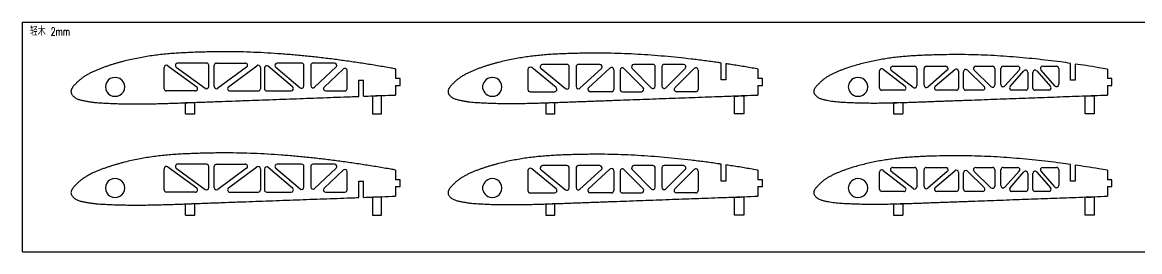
# Model space of a CAD drawing. Header units: millimetres. Extents: x 26 to 1026, y 9 to 109.
# Drawn here: x 26.3 to 512.8, y 8.7 to 108.7 of the extents above; entities that cross this region are included whole.
import ezdxf

# ---------------------------------------------------------------- set-up
doc = ezdxf.new("R2010")
doc.units = ezdxf.units.MM
doc.layers.add('SLD-0', color=7, linetype='Continuous')
doc.styles.add('SLDTEXTSTYLE0', font='TXT', dxfattribs={"width": 0.7, "bigfont": 'bigfont'})

# ---------------------------------------------------------------- blocks, each defined once
blk = doc.blocks.new('main_wing_第一块翼肋')
at = {"color": 7, "linetype": 'Continuous', "lineweight": 25}
for p, q in [((40.59, 11), (40.59, 20.22)), ((42.18, 21.02), (54.73, 11.81)), ((45.87, 20.39), (58.42, 11.17)), ((59.01, 22.19), (46.46, 22.19)), ((60.01, 11.98), (60.01, 21.19)), ((62.4, 11.98), (62.4, 21.19)), ((63.4, 22.19), (75.88, 22.19)), ((76.47, 20.39), (64, 11.18)), ((68.58, 11.8), (80.91, 21)), ((82.51, 20.2), (82.51, 11)), ((84.25, 20.03), (84.25, 11)), ((96.49, 11.76), (85.9, 20.79)), ((89.16, 20.43), (99.75, 11.4)), ((100.4, 22.19), (89.81, 22.19)), ((101.4, 12.17), (101.4, 21.19)), ((104.39, 21.19), (104.39, 12.33)), ((114.73, 22.19), (105.39, 22.19)), ((106.08, 11.6), (115.42, 20.47)), ((118.52, 19.58), (110.24, 11.73)), ((141.33, 19.63), (141.33, 15.42)), ((120.21, 11), (120.21, 18.86)), ((125.33, 14.71), (127.33, 14.71)), ((125.33, 7.64), (125.33, 14.71)), ((127.33, 7.71), (127.33, 14.71)), ((143.33, 15.42), (141.33, 15.42)), ((143.33, 12.42), (143.33, 15.42)), ((54.13, 10), (41.59, 10)), ((69.18, 10), (81.51, 10)), ((85.25, 10), (95.84, 10)), ((110.93, 10), (119.21, 10)), ((141.33, 12.42), (143.33, 12.42)), ((141.33, 12.42), (141.33, 8.23)), ((50.1, 4.87), (50.1, 4.77)), ((50.3, 4.78), (50.3, 4.88)), ((51.29, 4.82), (51.29, 4.92)), ((51.49, 4.82), (51.49, 4.92)), ((52.49, 4.86), (52.49, 4.96)), ((52.69, 4.87), (52.69, 4.97)), ((53.69, 4.91), (52.69, 4.87)), ((53.69, 4.91), (53.69, 5.01)), ((53.89, 0), (53.89, 5.01)), ((131.48, 7.77), (131.27, 7.76)), ((131.27, 7.76), (131.27, 0)), ((131.48, 7.87), (131.48, 7.77)), ((131.68, 7.77), (131.68, 7.87)), ((132.68, 7.81), (131.68, 7.77)), ((132.68, 7.91), (132.68, 7.81)), ((132.88, 7.82), (132.88, 7.92)), ((133.88, 7.86), (132.88, 7.82)), ((133.88, 7.96), (133.88, 7.86)), ((134.08, 7.86), (134.08, 7.96)), ((135.07, 7.9), (134.08, 7.86)), ((135.07, 8), (135.07, 7.9)), ((135.27, 0), (135.27, 8.01)), ((50.1, 4.77), (49.89, 4.76)), ((49.89, 0), (49.89, 4.76)), ((49.89, 0), (53.89, 0)), ((51.29, 4.82), (50.3, 4.78)), ((52.49, 4.86), (51.49, 4.82)), ((131.27, 0), (135.27, 0))]:
    blk.add_line(p, q, dxfattribs=at)
for centre, radius, start, end in [((41.59, 20.22), 1, 53.7016, 180), ((46.46, 21.19), 1, 90, 233.7016), ((59.01, 21.19), 1, 0, 90), ((63.4, 21.19), 1, 90, 180), ((75.88, 21.19), 1, 306.4398, 90), ((81.51, 20.2), 1, 0, 126.7254), ((85.25, 20.03), 1, 49.5731, 180), ((89.81, 21.19), 1, 90, 229.5731), ((100.4, 21.19), 1, 0, 90), ((105.39, 21.19), 1, 90, 180), ((114.73, 21.19), 1, 313.503, 90), ((119.21, 18.86), 1, 360, 133.503), ((19.1, 11.78), 4.1, 88.1337, 271.8663), ((19.36, 11.78), 4.1, 268.1337, 91.8663), ((41.59, 11), 1, 180, 270), ((54.13, 11), 1, 270, 53.7016), ((59.01, 11.98), 1, 233.7016, 0), ((63.4, 11.98), 1, 180, 306.4398), ((69.18, 11), 1, 126.7254, 270), ((81.51, 11), 1, 270, 0), ((85.25, 11), 1, 180, 270), ((95.84, 11), 1, 270, 49.5731), ((100.4, 12.17), 1, 229.5731, 0), ((105.39, 12.33), 1, 180, 313.503), ((110.93, 11), 1, 133.503, 270), ((119.21, 11), 1, 270, 0)]:
    blk.add_arc(centre, radius, start, end, dxfattribs=at)
for points, knots in [([(141.33, 19.63), (140.68, 19.75), (138.05, 20.21), (133.44, 21), (127.5, 21.95), (121.54, 22.85), (115.58, 23.67), (109.61, 24.42), (103.62, 25.09), (97.63, 25.66), (91.63, 26.16), (85.62, 26.56), (79.61, 26.86), (73.59, 27.05), (68.57, 27.1), (64.56, 27.08), (61.55, 27.04), (58.54, 26.98), (55.53, 26.9), (52.52, 26.8), (49.51, 26.67), (46.51, 26.51), (43.51, 26.29), (40.51, 26.02), (37.52, 25.69), (34.53, 25.28), (31.56, 24.79), (28.6, 24.23), (25.66, 23.61), (23.22, 23.02), (21.28, 22.51), (19.83, 22.1), (18.39, 21.67), (16.95, 21.22), (15.53, 20.74), (14.11, 20.23), (12.7, 19.71), (11.3, 19.14), (9.92, 18.54), (8.56, 17.89), (7.24, 17.18), (6.16, 16.53), (5.33, 15.97), (4.72, 15.53), (4.13, 15.07), (3.56, 14.58), (3, 14.07), (2.46, 13.54), (1.93, 13.01), (1.41, 12.47), (1, 11.99), (0.7, 11.59), (0.49, 11.28), (0.31, 10.95), (0.15, 10.6), (0.04, 10.24), (0.01, 10), (0, 9.87)], [0.2430262, 0.2430262, 0.2430262, 0.2430262, 0.2532647, 0.2843787, 0.3154927, 0.3466066, 0.3777206, 0.4088346, 0.4399486, 0.4710625, 0.5021765, 0.5332905, 0.5644044, 0.5955184, 0.6266324, 0.6421894, 0.6577463, 0.6733033, 0.6888603, 0.7044173, 0.7199743, 0.7355313, 0.7510882, 0.7666452, 0.7822022, 0.7977592, 0.8133162, 0.8288732, 0.8444302, 0.8599871, 0.8677656, 0.8755441, 0.8833226, 0.8911011, 0.8988796, 0.9066581, 0.9144366, 0.9222151, 0.9299936, 0.9377721, 0.9455506, 0.953329, 0.9572183, 0.9611075, 0.9649968, 0.968886, 0.9727753, 0.9766645, 0.9805538, 0.984443, 0.9883323, 0.9902769, 0.9922215, 0.9941661, 0.9961108, 0.9980554, 1, 1, 1, 1]), ([(0, 9.87), (-0.01, 9.62), (0.06, 9.13), (0.4, 8.47), (0.86, 7.89), (1.41, 7.39), (2, 6.96), (2.65, 6.61), (3.34, 6.34), (4.04, 6.12), (4.76, 5.95), (5.48, 5.81), (6.21, 5.66), (6.93, 5.52), (7.65, 5.39), (8.38, 5.27), (9.11, 5.17), (10.08, 5.05), (11.31, 4.93), (12.78, 4.81), (14.25, 4.73), (15.72, 4.65), (17.19, 4.58), (18.66, 4.52), (20.13, 4.47), (21.61, 4.43), (23.08, 4.4), (25.04, 4.37), (27.5, 4.35), (30.45, 4.36), (33.39, 4.39), (36.34, 4.44), (39.28, 4.51), (42.23, 4.6), (45.17, 4.69), (47.8, 4.79), (49.44, 4.85), (50.1, 4.87)], [0, 0, 0, 0, 0.0038897, 0.0077793, 0.011669, 0.0155587, 0.0194483, 0.023338, 0.0272277, 0.0311173, 0.035007, 0.0388966, 0.0427863, 0.046676, 0.0505656, 0.0544553, 0.058345, 0.0622346, 0.070014, 0.0777933, 0.0855726, 0.093352, 0.1011313, 0.1089106, 0.1166899, 0.1244693, 0.1322486, 0.1400279, 0.1555866, 0.1711452, 0.1867039, 0.2022626, 0.2178212, 0.2333799, 0.2489385, 0.2644972, 0.274944, 0.274944, 0.274944, 0.274944]), ([(53.89, 5.01), (53.93, 5.02), (54.95, 5.06), (56.95, 5.13), (59.9, 5.24), (62.84, 5.35), (66.77, 5.49), (70.69, 5.64), (75.6, 5.81), (80.51, 5.99), (86.4, 6.21), (92.29, 6.43), (98.17, 6.64), (104.06, 6.86), (109.95, 7.08), (115.84, 7.29), (120.97, 7.48), (124.13, 7.6), (125.33, 7.64)], [0.2950112, 0.2950112, 0.2950112, 0.2950112, 0.2956145, 0.3111732, 0.3267318, 0.3422905, 0.3578491, 0.3889665, 0.4045251, 0.4356424, 0.4667598, 0.4978771, 0.5289944, 0.5601117, 0.591229, 0.6223463, 0.6534637, 0.6724631, 0.6724631, 0.6724631, 0.6724631])]:
    blk.add_open_spline(points, degree=3, knots=knots, dxfattribs=at)
for points in [[(50.3, 4.88), (50.63, 4.89), (50.96, 4.9), (51.29, 4.92)], [(51.49, 4.92), (51.83, 4.94), (52.16, 4.95), (52.49, 4.96)], [(52.69, 4.97), (53.03, 4.98), (53.36, 4.99), (53.69, 5.01)], [(127.33, 7.71), (128.71, 7.77), (130.09, 7.82), (131.48, 7.87)], [(131.68, 7.87), (132.01, 7.89), (132.34, 7.9), (132.68, 7.91)], [(132.88, 7.92), (133.21, 7.93), (133.54, 7.94), (133.88, 7.96)], [(134.08, 7.96), (134.41, 7.97), (134.74, 7.99), (135.07, 8)], [(135.27, 8.01), (137.29, 8.08), (139.31, 8.15), (141.33, 8.23)]]:
    blk.add_open_spline(points, degree=3, dxfattribs=at)
blk = doc.blocks.new('main_wing_第三块翼肋')
at = {"color": 7, "linetype": 'Continuous', "lineweight": 25}
for p, q in [((30.25, 19.5), (39.76, 12.07)), ((34.34, 20.77), (43.85, 20.77)), ((44.85, 19.77), (44.85, 12.33)), ((47.98, 12.46), (47.98, 19.77)), ((48.98, 20.77), (57.46, 20.77)), ((70.49, 20.77), (77.8, 20.77)), ((78.8, 19.77), (78.8, 12.65)), ((81.43, 12.86), (81.43, 19.77)), ((82.43, 20.77), (88.72, 20.77)), ((99.66, 20.77), (105.65, 20.77)), ((106.65, 19.77), (106.65, 12.94)), ((111.82, 14.73), (111.82, 22.04)), ((113.82, 21.75), (113.82, 14.73)), ((127.82, 19.51), (127.82, 15.42)), ((28.64, 11.28), (28.64, 18.71)), ((43.24, 11.55), (33.73, 18.98)), ((58.11, 19.01), (49.63, 11.71)), ((52.87, 12.04), (61.35, 19.34)), ((63.01, 18.58), (63.01, 11.28)), ((65.19, 11.28), (65.19, 18.4)), ((66.89, 19.11), (74.2, 12)), ((77.1, 11.93), (69.79, 19.05)), ((89.46, 19.09), (83.16, 12.19)), ((85.47, 11.94), (91.49, 18.78)), ((93.24, 18.12), (93.24, 11.28)), ((95.32, 11.28), (95.32, 18.11)), ((97.07, 18.77), (103.06, 11.94)), ((104.9, 12.28), (98.91, 19.11)), ((113.82, 14.73), (111.82, 14.73)), ((129.82, 15.42), (127.82, 15.42)), ((129.82, 12.42), (129.82, 15.42)), ((39.15, 10.28), (29.64, 10.28)), ((62.01, 10.28), (53.53, 10.28)), ((73.5, 10.28), (66.19, 10.28)), ((92.24, 10.28), (86.22, 10.28)), ((102.31, 10.28), (96.32, 10.28)), ((127.82, 12.42), (129.82, 12.42)), ((127.82, 12.42), (127.82, 8.23)), ((34.96, 4.87), (34.96, 4.77)), ((35.16, 4.77), (35.16, 4.87)), ((36.16, 4.9), (36.16, 4.8)), ((36.36, 4.8), (36.36, 4.9)), ((37.36, 4.93), (37.36, 4.83)), ((37.56, 4.84), (37.56, 4.94)), ((38.56, 4.86), (38.56, 4.96)), ((38.75, 4.97), (38.75, 0)), ((118.12, 7.78), (118.32, 7.79)), ((118.12, 0), (118.12, 7.78)), ((118.32, 7.79), (118.32, 7.88)), ((118.52, 7.89), (118.52, 7.79)), ((118.52, 7.79), (119.52, 7.83)), ((119.52, 7.83), (119.52, 7.92)), ((119.72, 7.93), (119.72, 7.84)), ((119.72, 7.84), (120.72, 7.87)), ((120.72, 7.87), (120.72, 7.97)), ((120.92, 7.98), (120.92, 7.88)), ((120.92, 7.88), (121.92, 7.92)), ((121.92, 7.92), (121.92, 8.01)), ((122.12, 8.02), (122.12, 0)), ((34.96, 4.77), (34.75, 4.76)), ((34.75, 4.76), (34.75, 0)), ((34.75, 0), (38.75, 0)), ((36.16, 4.8), (35.16, 4.77)), ((37.36, 4.83), (36.36, 4.8)), ((38.56, 4.86), (37.56, 4.84)), ((122.12, 0), (118.12, 0))]:
    blk.add_line(p, q, dxfattribs=at)
for centre, radius, start, end in [((29.64, 18.71), 1, 51.9905, 180), ((34.34, 19.77), 1, 90, 231.9905), ((43.85, 19.77), 1, 0, 90), ((48.98, 19.77), 1, 90, 180), ((57.46, 19.77), 1, 310.7272, 90), ((62.01, 18.58), 1, 0, 130.7272), ((70.49, 19.77), 1, 90, 225.7797), ((77.8, 19.77), 1, 0, 90), ((82.43, 19.77), 1, 90, 180), ((88.72, 19.77), 1, 317.6257, 90), ((99.66, 19.77), 1, 90, 221.2659), ((105.65, 19.77), 1, 0, 90), ((19.35, 11.78), 4.1, 268.1337, 91.8663), ((66.19, 18.4), 1, 45.7797, 180), ((92.24, 18.12), 1, 0, 138.601), ((96.32, 18.11), 1, 41.2659, 180), ((29.64, 11.28), 1, 180, 270), ((39.15, 11.28), 1, 270, 51.9905), ((43.85, 12.33), 1, 231.9905, 0), ((48.98, 12.46), 1, 180, 310.7272), ((53.53, 11.28), 1, 130.7272, 270), ((62.01, 11.28), 1, 270, 0), ((66.19, 11.28), 1, 180, 270), ((73.5, 11.28), 1, 270, 45.7797), ((77.8, 12.65), 1, 225.7797, 0), ((82.43, 12.86), 1, 180, 317.6257), ((86.22, 11.28), 1, 138.601, 270), ((92.24, 11.28), 1, 270, 0), ((96.32, 11.28), 1, 180, 270), ((102.31, 11.28), 1, 270, 41.2659), ((105.65, 12.94), 1, 221.2659, 0)]:
    blk.add_arc(centre, radius, start, end, dxfattribs=at)
for points, knots in [([(111.82, 22.04), (110.39, 22.25), (107.12, 22.7), (102.01, 23.34), (96.48, 23.96), (90.95, 24.5), (85.4, 24.96), (79.85, 25.34), (74.3, 25.62), (68.74, 25.8), (63.17, 25.87), (57.61, 25.83), (52.98, 25.73), (49.27, 25.61), (46.49, 25.49), (43.71, 25.35), (40.94, 25.16), (38.17, 24.92), (35.4, 24.63), (32.64, 24.26), (29.89, 23.83), (27.16, 23.33), (24.44, 22.76), (21.73, 22.13), (19.04, 21.42), (16.37, 20.63), (14.17, 19.89), (12.43, 19.26), (11.13, 18.75), (9.85, 18.22), (8.59, 17.64), (7.34, 17.01), (6.13, 16.33), (5.16, 15.7), (4.4, 15.16), (3.86, 14.73), (3.33, 14.28), (2.81, 13.81), (2.31, 13.33), (1.82, 12.84), (1.34, 12.34), (0.88, 11.81), (0.47, 11.25), (0.25, 10.84), (0.16, 10.63)], [0.353493, 0.353493, 0.353493, 0.353493, 0.3777325, 0.4088459, 0.4399593, 0.4710726, 0.502186, 0.5332994, 0.5644128, 0.5955261, 0.6266395, 0.6577529, 0.6888663, 0.7044229, 0.7199796, 0.7355363, 0.751093, 0.7666497, 0.7822064, 0.7977631, 0.8133198, 0.8288764, 0.8444331, 0.8599898, 0.8755465, 0.8911032, 0.9066599, 0.9144382, 0.9222166, 0.9299949, 0.9377733, 0.9455516, 0.9533299, 0.9611083, 0.9649975, 0.9688866, 0.9727758, 0.976665, 0.9805541, 0.9844433, 0.9883325, 0.9922217, 0.9961108, 1, 1, 1, 1]), ([(127.82, 19.51), (126.56, 19.73), (123.47, 20.25), (118.8, 21.01), (115.39, 21.52), (113.82, 21.75)], [0.26288949, 0.26288949, 0.26288949, 0.26288949, 0.28439239, 0.31550576, 0.34219029, 0.34219029, 0.34219029, 0.34219029]), ([(19.08, 15.88), (16.35, 15.88), (14.98, 13.14), (14.98, 10.41), (16.35, 7.68), (19.08, 7.68)], [0, 0, 0, 0, 0.5, 0.5, 1, 1, 1, 1]), ([(0.16, 10.63), (0.12, 10.52), (0.04, 10.3), (-0.02, 9.97), (-0.02, 9.62), (0.06, 9.17), (0.31, 8.65), (0.73, 8.1), (1.23, 7.63), (1.78, 7.22), (2.38, 6.88), (3.01, 6.62), (3.67, 6.42), (4.34, 6.25), (5.01, 6.12), (5.91, 5.94), (7.03, 5.72), (8.39, 5.51), (9.75, 5.35), (11.12, 5.23), (12.49, 5.14), (13.86, 5.07), (15.23, 5), (16.61, 4.94), (17.98, 4.88), (19.81, 4.83), (22.1, 4.78), (24.84, 4.75), (27.59, 4.75), (30.34, 4.78), (32.79, 4.82), (34.33, 4.85), (34.96, 4.87)], [0, 0, 0, 0, 0.0019449, 0.0038897, 0.0058346, 0.0077795, 0.0116692, 0.015559, 0.0194487, 0.0233384, 0.0272282, 0.0311179, 0.0350076, 0.0388974, 0.0427871, 0.0466769, 0.0544563, 0.0622358, 0.0700153, 0.0777948, 0.0855742, 0.0933537, 0.1011332, 0.1089127, 0.1166921, 0.1244716, 0.1400306, 0.1555895, 0.1711485, 0.1867074, 0.2022664, 0.2128853, 0.2128853, 0.2128853, 0.2128853]), ([(38.75, 4.97), (39.61, 5), (41.38, 5.05), (44.06, 5.15), (46.81, 5.25), (49.55, 5.35), (52.3, 5.46), (55.04, 5.56), (57.79, 5.66), (60.53, 5.76), (63.28, 5.86), (66.02, 5.96), (69.68, 6.09), (74.26, 6.26), (79.74, 6.46), (85.23, 6.66), (90.72, 6.87), (96.21, 7.07), (101.7, 7.27), (107.19, 7.47), (112.73, 7.67), (116.44, 7.81), (118.32, 7.88)], [0.2343952, 0.2343952, 0.2343952, 0.2343952, 0.2489432, 0.2645022, 0.2800611, 0.2956201, 0.311179, 0.326738, 0.342297, 0.3578559, 0.3734149, 0.3889738, 0.4045328, 0.4356507, 0.4667686, 0.4978865, 0.5290044, 0.5601223, 0.5912402, 0.6223581, 0.653476, 0.6854316, 0.6854316, 0.6854316, 0.6854316])]:
    blk.add_open_spline(points, degree=3, knots=knots, dxfattribs=at)
for points in [[(19.21, 15.87), (19.17, 15.88), (19.12, 15.88), (19.08, 15.88)], [(19.08, 7.68), (19.12, 7.68), (19.17, 7.68), (19.21, 7.68)], [(35.16, 4.87), (35.49, 4.88), (35.82, 4.89), (36.16, 4.9)], [(36.36, 4.9), (36.69, 4.91), (37.02, 4.92), (37.36, 4.93)], [(37.56, 4.94), (37.89, 4.94), (38.22, 4.95), (38.56, 4.96)], [(118.52, 7.89), (118.85, 7.9), (119.18, 7.91), (119.52, 7.92)], [(119.72, 7.93), (120.05, 7.94), (120.38, 7.96), (120.72, 7.97)], [(120.92, 7.98), (121.25, 7.99), (121.58, 8), (121.92, 8.01)], [(122.12, 8.02), (124.02, 8.09), (125.92, 8.16), (127.82, 8.23)]]:
    blk.add_open_spline(points, degree=3, dxfattribs=at)
blk = doc.blocks.new('main_wing_第二块翼肋')
at = {"color": 7, "linetype": 'Continuous', "lineweight": 25}
for p, q in [((47.02, 11.45), (36.43, 20.17)), ((40.5, 19.78), (51.14, 11.03)), ((51.78, 21.55), (41.13, 21.55)), ((52.78, 11.8), (52.78, 20.55)), ((55.77, 20.55), (55.77, 11.96)), ((66.07, 21.55), (56.77, 21.55)), ((57.44, 11.23), (66.75, 19.81)), ((61.19, 11.42), (70.49, 20)), ((84.94, 11.39), (76.61, 19.81)), ((80.17, 19.84), (88.49, 11.42)), ((89.2, 21.55), (80.88, 21.55)), ((90.2, 12.12), (90.2, 20.55)), ((93.12, 20.55), (93.12, 12.1)), ((102.57, 21.55), (94.12, 21.55)), ((94.83, 11.39), (103.28, 19.84)), ((98.74, 11.39), (107.19, 19.84)), ((118.92, 14.79), (118.92, 22.17)), ((120.92, 21.87), (120.92, 14.79)), ((134.92, 19.58), (134.92, 15.42)), ((34.79, 19.39), (34.79, 10.68)), ((72.17, 19.26), (72.17, 10.68)), ((74.9, 19.11), (74.9, 10.68)), ((108.9, 19.13), (108.9, 10.68)), ((120.92, 14.79), (118.92, 14.79)), ((136.92, 15.42), (134.92, 15.42)), ((136.92, 12.42), (136.92, 15.42)), ((134.92, 12.42), (136.92, 12.42)), ((134.92, 12.42), (134.92, 8.23)), ((35.79, 9.68), (46.39, 9.68)), ((43.91, 4.88), (43.91, 4.78)), ((44.11, 4.79), (44.11, 4.89)), ((45.11, 4.92), (45.11, 4.82)), ((45.31, 4.83), (45.31, 4.93)), ((46.31, 4.87), (45.31, 4.83)), ((46.31, 4.97), (46.31, 4.87)), ((46.51, 0), (46.51, 4.97)), ((71.17, 9.68), (61.87, 9.68)), ((75.9, 9.68), (84.23, 9.68)), ((107.9, 9.68), (99.45, 9.68)), ((124.78, 7.75), (124.98, 7.76)), ((124.78, 0), (124.78, 7.75)), ((124.98, 7.76), (124.98, 7.86)), ((125.18, 7.87), (125.18, 7.77)), ((125.18, 7.77), (126.18, 7.8)), ((126.18, 7.8), (126.18, 7.91)), ((126.38, 7.92), (126.38, 7.81)), ((126.38, 7.81), (127.38, 7.85)), ((127.38, 7.85), (127.38, 7.95)), ((127.58, 7.96), (127.58, 7.86)), ((127.58, 7.86), (128.58, 7.89)), ((128.58, 7.89), (128.58, 8)), ((128.78, 8), (128.78, 0)), ((42.51, 4.74), (42.51, 0)), ((42.71, 4.74), (42.51, 4.74)), ((42.51, 0), (46.51, 0)), ((42.71, 4.84), (42.71, 4.74)), ((42.91, 4.75), (42.91, 4.85)), ((43.91, 4.78), (42.91, 4.75)), ((45.11, 4.82), (44.11, 4.79)), ((128.78, 0), (124.78, 0))]:
    blk.add_line(p, q, dxfattribs=at)
for centre, radius, start, end in [((35.79, 19.39), 1, 50.5804, 180), ((41.13, 20.55), 1, 90, 230.5804), ((51.78, 20.55), 1, 360, 90), ((56.77, 20.55), 1, 90, 180), ((66.07, 20.55), 1, 312.6787, 90), ((71.17, 19.26), 1, 360, 132.6978), ((75.9, 19.11), 1, 44.6375, 180), ((80.88, 20.55), 1, 90, 224.6375), ((89.2, 20.55), 1, 360, 90), ((94.12, 20.55), 1, 90, 180), ((102.57, 20.55), 1, 315, 90), ((107.9, 19.13), 1, 360, 135), ((19.36, 11.78), 4.1, 268.1337, 91.8663), ((35.79, 10.68), 1, 180, 270), ((46.39, 10.68), 1, 270, 50.5804), ((51.78, 11.8), 1, 230.5804, 0), ((56.77, 11.96), 1, 180, 312.6787), ((61.87, 10.68), 1, 132.6978, 270), ((71.17, 10.68), 1, 270, 0), ((75.9, 10.68), 1, 180, 270), ((84.23, 10.68), 1, 270, 44.6375), ((89.2, 12.12), 1, 224.6375, 0), ((94.12, 12.1), 1, 180, 315), ((99.45, 10.68), 1, 135, 270), ((107.9, 10.68), 1, 270, 0)]:
    blk.add_arc(centre, radius, start, end, dxfattribs=at)
for points, knots in [([(118.92, 22.17), (118.41, 22.25), (115.98, 22.6), (111.62, 23.2), (105.85, 23.93), (100.07, 24.57), (94.29, 25.13), (88.49, 25.6), (82.69, 25.99), (76.88, 26.28), (71.07, 26.46), (66.22, 26.51), (62.35, 26.49), (59.44, 26.46), (56.53, 26.4), (53.63, 26.32), (50.72, 26.22), (47.82, 26.1), (44.91, 25.94), (42.01, 25.73), (39.12, 25.47), (36.23, 25.15), (33.35, 24.75), (30.48, 24.28), (27.62, 23.74), (24.78, 23.14), (22.42, 22.57), (20.55, 22.07), (19.15, 21.68), (17.76, 21.27), (16.37, 20.83), (14.99, 20.37), (13.62, 19.88), (12.26, 19.37), (10.91, 18.83), (9.58, 18.25), (8.27, 17.62), (6.99, 16.93), (5.95, 16.31), (5.14, 15.76), (4.56, 15.34), (3.98, 14.89), (3.43, 14.42), (2.9, 13.92), (2.37, 13.42), (1.86, 12.9), (1.36, 12.38), (0.96, 11.92), (0.67, 11.53), (0.47, 11.23), (0.29, 10.91), (0.15, 10.58), (0.04, 10.23), (0, 9.99), (0, 9.87)], [0.3383039, 0.3383039, 0.3383039, 0.3383039, 0.3466066, 0.3777206, 0.4088346, 0.4399486, 0.4710625, 0.5021765, 0.5332905, 0.5644044, 0.5955184, 0.6266324, 0.6421894, 0.6577463, 0.6733033, 0.6888603, 0.7044173, 0.7199743, 0.7355313, 0.7510882, 0.7666452, 0.7822022, 0.7977592, 0.8133162, 0.8288732, 0.8444302, 0.8599871, 0.8677656, 0.8755441, 0.8833226, 0.8911011, 0.8988796, 0.9066581, 0.9144366, 0.9222151, 0.9299936, 0.9377721, 0.9455506, 0.953329, 0.9572183, 0.9611075, 0.9649968, 0.968886, 0.9727753, 0.9766645, 0.9805538, 0.984443, 0.9883323, 0.9902769, 0.9922215, 0.9941661, 0.9961108, 0.9980554, 1, 1, 1, 1]), ([(134.92, 19.58), (134.81, 19.6), (132.8, 19.95), (128.87, 20.62), (124.31, 21.35), (121.66, 21.76), (120.92, 21.87)], [0.25157232, 0.25157232, 0.25157232, 0.25157232, 0.25326474, 0.28437871, 0.31549268, 0.32748298, 0.32748298, 0.32748298, 0.32748298]), ([(19.1, 15.88), (16.36, 15.88), (15, 13.14), (15, 10.41), (16.36, 7.68), (19.1, 7.68)], [0, 0, 0, 0, 0.5, 0.5, 1, 1, 1, 1]), ([(0, 9.87), (-0.01, 9.63), (0.06, 9.15), (0.39, 8.52), (0.84, 7.96), (1.36, 7.48), (1.94, 7.06), (2.57, 6.72), (3.23, 6.46), (3.91, 6.25), (4.6, 6.09), (5.3, 5.95), (6, 5.81), (6.7, 5.67), (7.4, 5.55), (8.1, 5.43), (8.8, 5.33), (9.74, 5.21), (10.92, 5.1), (12.34, 4.99), (13.76, 4.9), (15.18, 4.83), (16.61, 4.76), (18.03, 4.7), (19.45, 4.65), (20.87, 4.62), (22.29, 4.59), (24.19, 4.56), (26.56, 4.54), (29.41, 4.55), (32.25, 4.58), (35.1, 4.63), (37.94, 4.7), (40.48, 4.77), (42.07, 4.82), (42.71, 4.84)], [0, 0, 0, 0, 0.0038897, 0.0077793, 0.011669, 0.0155587, 0.0194483, 0.023338, 0.0272277, 0.0311173, 0.035007, 0.0388966, 0.0427863, 0.046676, 0.0505656, 0.0544553, 0.058345, 0.0622346, 0.070014, 0.0777933, 0.0855726, 0.093352, 0.1011313, 0.1089106, 0.1166899, 0.1244693, 0.1322486, 0.1400279, 0.1555866, 0.1711452, 0.1867039, 0.2022626, 0.2178212, 0.2333799, 0.2439047, 0.2439047, 0.2439047, 0.2439047]), ([(46.51, 4.97), (47.44, 5.01), (49.33, 5.08), (52.16, 5.19), (55.01, 5.3), (57.85, 5.4), (60.69, 5.51), (63.54, 5.61), (66.38, 5.71), (69.22, 5.82), (73.02, 5.96), (77.76, 6.13), (83.44, 6.34), (89.13, 6.55), (94.82, 6.76), (100.51, 6.97), (106.19, 7.17), (111.88, 7.38), (118.14, 7.61), (122.51, 7.77), (124.98, 7.86)], [0.2646618, 0.2646618, 0.2646618, 0.2646618, 0.2800559, 0.2956145, 0.3111732, 0.3267318, 0.3422905, 0.3578491, 0.3734078, 0.3889665, 0.4045251, 0.4356424, 0.4667598, 0.4978771, 0.5289944, 0.5601117, 0.591229, 0.6223463, 0.6534637, 0.6940459, 0.6940459, 0.6940459, 0.6940459])]:
    blk.add_open_spline(points, degree=3, knots=knots, dxfattribs=at)
for points in [[(19.23, 15.87), (19.19, 15.88), (19.14, 15.88), (19.1, 15.88)], [(19.1, 7.68), (19.14, 7.68), (19.19, 7.68), (19.23, 7.68)], [(42.91, 4.85), (43.24, 4.86), (43.58, 4.87), (43.91, 4.88)], [(44.11, 4.89), (44.44, 4.9), (44.78, 4.91), (45.11, 4.92)], [(45.31, 4.93), (45.64, 4.94), (45.98, 4.96), (46.31, 4.97)], [(125.18, 7.87), (125.52, 7.88), (125.85, 7.9), (126.18, 7.91)], [(126.38, 7.92), (126.72, 7.93), (127.05, 7.94), (127.38, 7.95)], [(127.58, 7.96), (127.92, 7.97), (128.25, 7.98), (128.58, 8)], [(128.78, 8), (130.83, 8.08), (132.87, 8.15), (134.92, 8.23)]]:
    blk.add_open_spline(points, degree=3, dxfattribs=at)

msp = doc.modelspace()

# ---------------------------------------------------------------- linework, layer by layer
at = {"layer": 'SLD-0'}
for p, q in [((26.34, 8.72), (26.34, 108.72)), ((26.34, 108.72), (1026.34, 108.72)), ((26.34, 8.72), (1026.34, 8.72))]:
    msp.add_line(p, q, dxfattribs=at)

# ---------------------------------------------------------------- block references
at = {"color": 7, "linetype": 'Continuous'}
for name, p in [('main_wing_第一块翼肋', (47.51, 68.79)), ('main_wing_第二块翼肋', (211.68, 68.79)), ('main_wing_第三块翼肋', (370.94, 68.79)), ('main_wing_第一块翼肋', (47.51, 24.69)), ('main_wing_第二块翼肋', (211.68, 24.69)), ('main_wing_第三块翼肋', (370.94, 24.69))]:
    msp.add_blockref(name, p, dxfattribs=at)

# ---------------------------------------------------------------- texts
at = {"layer": 'SLD-0', "insert": (29.65, 106.42), "char_height": 3.5, "attachment_point": 1, "style": 'SLDTEXTSTYLE0'}
msp.add_mtext('轻木 2mm', dxfattribs=at)

doc.saveas('drawing.dxf')
